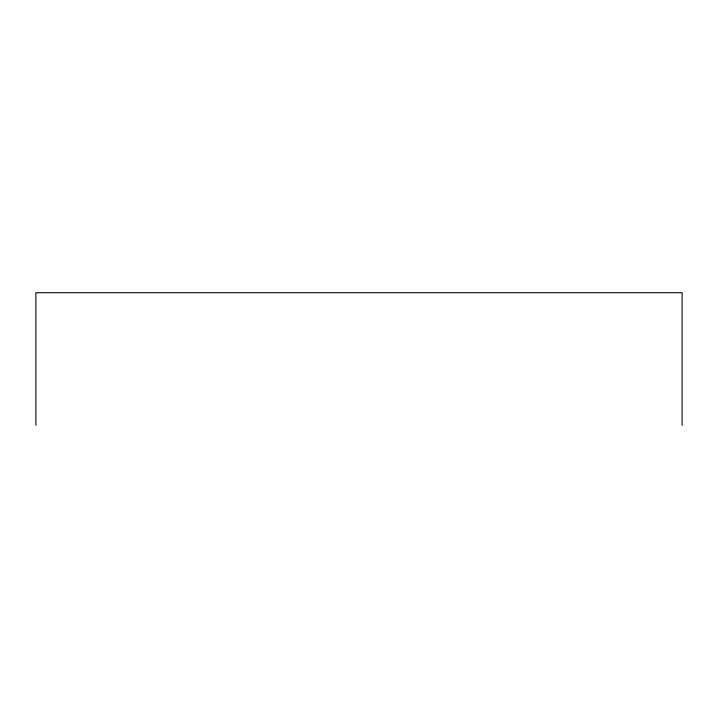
<?xml version="1.0" encoding="UTF-8"?>
<svg xmlns="http://www.w3.org/2000/svg" width="718" height="718" viewBox="0 0 718 718"><rect width="100%" height="100%" fill="white"/><g stroke="black" fill="none" stroke-linecap="round" stroke-linejoin="round"><path stroke-width="1.08" d="M682.1 425.271L682.1 292.729L35.9 292.729L35.9 425.271"/></g></svg>
